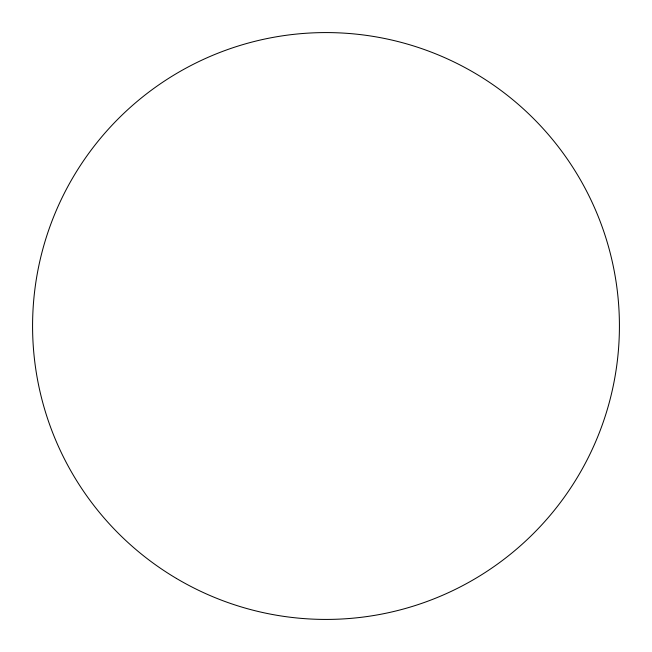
<?xml version="1.0" encoding="UTF-8"?>
<svg xmlns="http://www.w3.org/2000/svg" width="652" height="652" viewBox="0 0 652 652"><rect width="100%" height="100%" fill="white"/><g stroke="black" fill="none" stroke-linecap="round" stroke-linejoin="round"><path stroke-width="0.98" d="M176.374 578.405A293.416 293.416 0 0 0 619.4 329.382A293.416 293.416 0 0 0 182.226 70.22A293.416 293.416 0 0 0 176.374 578.405"/></g></svg>
